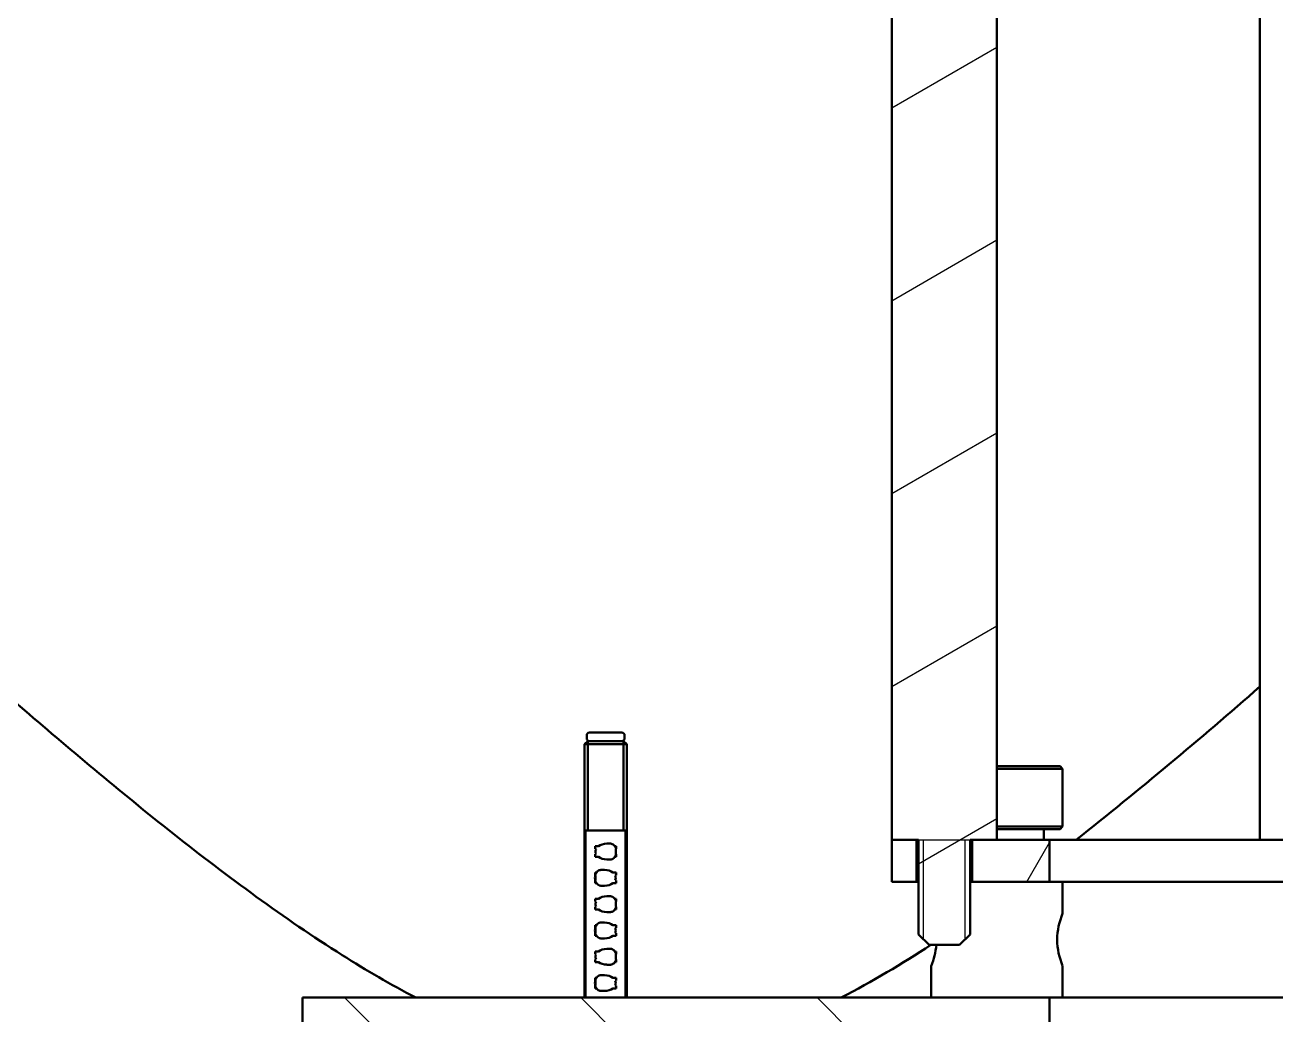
# Model space of a CAD drawing. Header units: millimetres. Extents: x 0 to 420, y 0 to 297.
# Drawn here: x 231.81 to 255.59, y 228.76 to 247.57 of the extents above; entities that cross this region are included whole.
import ezdxf

# ---------------------------------------------------------------- set-up
doc = ezdxf.new("R2010")
doc.units = ezdxf.units.MM
doc.header["$LTSCALE"] = 0.75
doc.linetypes.add('HIDDEN2', pattern=[4.7625, 3.175, -1.5875])
for name, color, linetype, lineweight in [('Hatching', 7, 'Continuous', 25), ('Hidden Narrow', 7, 'HIDDEN2', 25), ('Visible', 7, 'Continuous', 50), ('Visible Narrow', 7, 'Continuous', 25)]:
    doc.layers.add(name, color=color, linetype=linetype, lineweight=lineweight)

msp = doc.modelspace()

# ---------------------------------------------------------------- hatches: boundary and pattern name
at = {"layer": 'Hatching'}
h = msp.add_hatch(dxfattribs=at)
h.set_pattern_fill('ANSI31', color=256, angle=-15, style=0)
h.paths.add_polyline_path([(248.2857, 255.491), (248.2857, 232.091), (248.7557, 232.091), (248.7956, 232.091), (248.7956, 230.291), (248.9956, 230.091), (249.5758, 230.091), (249.7758, 230.291), (249.7758, 232.091), (249.8157, 232.091), (250.2857, 232.091), (250.2857, 255.491), (249.9636, 255.491), (249.8857, 255.491), (249.8857, 256.091), (249.9636, 256.091), (250.0723, 256.091), (250.0723, 257.291), (249.9636, 257.3996), (249.8723, 257.491), (248.6991, 257.491), (248.6077, 257.3996), (248.4991, 257.291), (248.4991, 256.091), (248.6077, 256.091), (248.6857, 256.091), (248.6857, 255.491), (248.6077, 255.491)], flags=0)
h = msp.add_hatch(dxfattribs=at)
h.set_pattern_fill('ANSI31', color=256, angle=15, style=0)
h.paths.add_polyline_path([(248.2857, 231.291), (248.7557, 231.291), (248.7557, 232.091), (248.2857, 232.091)], flags=0)
h.paths.add_polyline_path([(249.8157, 231.291), (251.2857, 231.291), (251.2857, 232.091), (250.2857, 232.091), (249.8157, 232.091)], flags=0)
h.paths.add_polyline_path([(259.2857, 231.291), (262.2857, 231.291), (262.2857, 232.091), (259.2857, 232.091)], flags=0)
h = msp.add_hatch(dxfattribs=at)
h.set_pattern_fill('ANSI31', color=256, angle=90, style=0)
h.paths.add_polyline_path([(262.2857, 229.091), (260.6857, 229.091), (260.6857, 228.291), (262.2857, 228.291)], flags=0)
h.paths.add_polyline_path([(259.8857, 229.091), (259.2857, 229.091), (259.2857, 228.291), (259.8857, 228.291)], flags=0)
h.paths.add_polyline_path([(251.2857, 229.091), (237.0857, 229.091), (237.0857, 228.391), (241.6857, 228.391), (247.6857, 228.391), (250.2857, 228.391), (250.2857, 228.291), (251.2857, 228.291)], flags=0)

# ---------------------------------------------------------------- linework, layer by layer
at = {"layer": 'Hidden Narrow', "extrusion": (1, -2e-16, 0)}
msp.add_line((248.7956, 232.091), (249.7758, 232.091), dxfattribs=at)
at = {"layer": 'Visible', "extrusion": (1, -2e-16, 0)}
for p, q in [((248.2857, 255.491), (248.2857, 232.091)), ((250.2857, 232.091), (250.2857, 255.491)), ((255.2857, 255.491), (255.2857, 232.091)), ((242.4891, 234.0764), (242.4891, 234.0164)), ((242.4891, 234.0764), (242.4891, 234.0164)), ((243.2091, 234.0764), (243.2091, 234.0164)), ((243.2091, 234.0764), (243.2091, 234.0164)), ((242.4491, 233.9064), (242.5091, 233.9664)), ((242.4491, 233.9064), (242.5091, 233.9664)), ((242.4491, 233.9064), (242.5091, 233.9064)), ((242.4491, 229.091), (242.4491, 233.9064)), ((242.4491, 233.9064), (242.5091, 233.9064)), ((242.4491, 229.091), (242.4491, 233.9064)), ((242.5091, 233.9664), (242.5091, 233.9064)), ((243.1891, 233.9664), (242.5091, 233.9664)), ((242.5091, 233.9664), (242.5091, 233.9064)), ((243.1891, 233.9664), (242.5091, 233.9664)), ((242.5091, 233.9064), (243.1891, 233.9064)), ((242.5091, 232.2664), (242.5091, 233.9064)), ((242.5091, 233.9064), (243.1891, 233.9064)), ((242.5091, 232.2664), (242.5091, 233.9064)), ((243.1891, 233.9064), (243.1891, 233.9664)), ((243.2491, 233.9064), (243.1891, 233.9664)), ((243.1891, 233.9064), (243.1891, 233.9664)), ((243.2491, 233.9064), (243.1891, 233.9664)), ((243.1891, 233.9064), (243.1891, 232.2664)), ((243.1891, 233.9064), (243.2491, 233.9064)), ((243.1891, 233.9064), (243.1891, 232.2664)), ((243.1891, 233.9064), (243.2491, 233.9064)), ((243.2491, 233.9064), (243.2491, 229.091)), ((243.2491, 233.9064), (243.2491, 229.091)), ((250.2857, 233.491), (251.4857, 233.491)), ((251.5357, 233.441), (250.2857, 233.441)), ((251.4857, 233.491), (251.5357, 233.441)), ((251.5357, 233.441), (251.5357, 232.341)), ((250.2857, 232.341), (251.5357, 232.341)), ((251.4857, 232.291), (251.5357, 232.341)), ((243.2291, 232.2664), (242.4691, 232.2664)), ((242.4691, 229.091), (242.4691, 232.2664)), ((243.2291, 232.2664), (242.4691, 232.2664)), ((242.4691, 229.091), (242.4691, 232.2664)), ((243.2291, 232.2664), (243.2291, 229.091)), ((243.2291, 232.2664), (243.2291, 229.091)), ((248.2857, 232.091), (248.7956, 232.091)), ((248.7557, 232.091), (248.2857, 232.091)), ((248.2857, 232.091), (248.2857, 231.291)), ((248.7557, 231.291), (248.7557, 232.091)), ((248.7956, 232.091), (248.7956, 230.291)), ((249.7758, 230.291), (249.7758, 232.091)), ((249.7758, 232.091), (250.2857, 232.091)), ((251.2857, 232.091), (249.8157, 232.091)), ((249.8157, 232.091), (249.8157, 231.291)), ((251.4857, 232.291), (250.2857, 232.291)), ((251.1757, 232.091), (251.1757, 232.291)), ((251.2857, 231.291), (251.2857, 232.091)), ((251.2857, 232.091), (259.2857, 232.091)), ((242.6491, 231.9164), (242.6491, 231.9664)), ((242.6491, 231.9664), (242.711, 231.9664)), ((242.6491, 231.9164), (242.6491, 231.9664)), ((242.6491, 231.9664), (242.711, 231.9664)), ((242.6662, 231.9101), (242.6491, 231.9164)), ((242.6662, 231.9101), (242.6491, 231.9164)), ((242.8691, 232.0164), (242.9411, 232.0164)), ((242.8691, 232.0164), (242.9411, 232.0164)), ((243.0272, 231.9664), (243.0248, 231.9664)), ((243.0272, 231.9664), (243.0248, 231.9664)), ((243.0272, 231.9664), (243.0491, 231.9664)), ((243.0272, 231.9664), (243.0491, 231.9664)), ((243.0491, 231.9164), (243.0413, 231.9135)), ((243.0491, 231.9164), (243.0413, 231.9135)), ((243.0413, 231.9135), (243.0413, 231.8194)), ((243.0413, 231.9135), (243.0413, 231.8194)), ((243.0491, 231.9664), (243.0491, 231.9164)), ((243.0491, 231.9664), (243.0491, 231.9164)), ((242.6491, 231.8164), (242.6662, 231.8228)), ((242.6491, 231.8164), (242.6662, 231.8228)), ((242.6491, 231.7664), (242.6491, 231.8164)), ((242.6491, 231.7664), (242.6491, 231.8164)), ((242.711, 231.7664), (242.6491, 231.7664)), ((242.711, 231.7664), (242.6491, 231.7664)), ((242.8691, 231.7164), (242.9411, 231.7164)), ((242.8691, 231.7164), (242.9411, 231.7164)), ((243.0272, 231.7664), (243.0248, 231.7664)), ((243.0272, 231.7664), (243.0248, 231.7664)), ((243.0491, 231.7664), (243.0272, 231.7664)), ((243.0491, 231.7664), (243.0272, 231.7664)), ((243.0413, 231.8194), (243.0491, 231.8164)), ((243.0413, 231.8194), (243.0491, 231.8164)), ((243.0491, 231.8164), (243.0491, 231.7664)), ((243.0491, 231.8164), (243.0491, 231.7664)), ((242.6491, 231.4164), (242.6491, 231.4664)), ((242.6491, 231.4664), (242.671, 231.4664)), ((242.6491, 231.4164), (242.6491, 231.4664)), ((242.6491, 231.4664), (242.671, 231.4664)), ((242.657, 231.4135), (242.6491, 231.4164)), ((242.657, 231.4135), (242.6491, 231.4164)), ((242.657, 231.3194), (242.657, 231.4135)), ((242.657, 231.3194), (242.657, 231.4135)), ((242.671, 231.4664), (242.6735, 231.4664)), ((242.671, 231.4664), (242.6735, 231.4664)), ((242.8291, 231.5164), (242.7572, 231.5164)), ((242.8291, 231.5164), (242.7572, 231.5164)), ((242.9872, 231.4664), (243.0491, 231.4664)), ((242.9872, 231.4664), (243.0491, 231.4664)), ((243.0491, 231.4164), (243.0321, 231.4101)), ((243.0491, 231.4164), (243.0321, 231.4101)), ((243.0491, 231.4664), (243.0491, 231.4164)), ((243.0491, 231.4664), (243.0491, 231.4164)), ((242.6491, 231.3164), (242.657, 231.3194)), ((242.6491, 231.3164), (242.657, 231.3194)), ((242.6491, 231.2664), (242.6491, 231.3164)), ((242.6491, 231.2664), (242.6491, 231.3164)), ((242.671, 231.2664), (242.6491, 231.2664)), ((242.671, 231.2664), (242.6491, 231.2664)), ((242.671, 231.2664), (242.6735, 231.2664)), ((242.671, 231.2664), (242.6735, 231.2664)), ((242.8291, 231.2164), (242.7572, 231.2164)), ((242.8291, 231.2164), (242.7572, 231.2164)), ((243.0491, 231.2664), (242.9872, 231.2664)), ((243.0491, 231.2664), (242.9872, 231.2664)), ((243.0321, 231.3228), (243.0491, 231.3164)), ((243.0321, 231.3228), (243.0491, 231.3164)), ((243.0491, 231.3164), (243.0491, 231.2664)), ((243.0491, 231.3164), (243.0491, 231.2664)), ((248.2857, 231.291), (248.7557, 231.291)), ((248.7956, 231.291), (248.7557, 231.291)), ((249.8157, 231.291), (249.7758, 231.291)), ((249.8157, 231.291), (251.2857, 231.291)), ((251.2857, 231.291), (259.2857, 231.291)), ((251.5357, 230.691), (251.5357, 231.291)), ((242.6491, 230.9164), (242.6491, 230.9664)), ((242.6491, 230.9664), (242.711, 230.9664)), ((242.6491, 230.9164), (242.6491, 230.9664)), ((242.6491, 230.9664), (242.711, 230.9664)), ((242.6662, 230.9101), (242.6491, 230.9164)), ((242.6662, 230.9101), (242.6491, 230.9164)), ((242.8691, 231.0164), (242.9411, 231.0164)), ((242.8691, 231.0164), (242.9411, 231.0164)), ((243.0272, 230.9664), (243.0248, 230.9664)), ((243.0272, 230.9664), (243.0248, 230.9664)), ((243.0272, 230.9664), (243.0491, 230.9664)), ((243.0272, 230.9664), (243.0491, 230.9664)), ((243.0491, 230.9164), (243.0413, 230.9135)), ((243.0491, 230.9164), (243.0413, 230.9135)), ((243.0413, 230.9135), (243.0413, 230.8194)), ((243.0413, 230.9135), (243.0413, 230.8194)), ((243.0491, 230.9664), (243.0491, 230.9164)), ((243.0491, 230.9664), (243.0491, 230.9164)), ((242.6491, 230.8164), (242.6662, 230.8228)), ((242.6491, 230.8164), (242.6662, 230.8228)), ((242.6491, 230.7664), (242.6491, 230.8164)), ((242.6491, 230.7664), (242.6491, 230.8164)), ((242.711, 230.7664), (242.6491, 230.7664)), ((242.711, 230.7664), (242.6491, 230.7664)), ((242.8691, 230.7164), (242.9411, 230.7164)), ((242.8691, 230.7164), (242.9411, 230.7164)), ((243.0272, 230.7664), (243.0248, 230.7664)), ((243.0272, 230.7664), (243.0248, 230.7664)), ((243.0491, 230.7664), (243.0272, 230.7664)), ((243.0491, 230.7664), (243.0272, 230.7664)), ((243.0413, 230.8194), (243.0491, 230.8164)), ((243.0413, 230.8194), (243.0491, 230.8164)), ((243.0491, 230.8164), (243.0491, 230.7664)), ((243.0491, 230.8164), (243.0491, 230.7664)), ((242.6491, 230.4164), (242.6491, 230.4664)), ((242.6491, 230.4664), (242.671, 230.4664)), ((242.6491, 230.4164), (242.6491, 230.4664)), ((242.6491, 230.4664), (242.671, 230.4664)), ((242.657, 230.4135), (242.6491, 230.4164)), ((242.657, 230.4135), (242.6491, 230.4164)), ((242.657, 230.3194), (242.657, 230.4135)), ((242.657, 230.3194), (242.657, 230.4135)), ((242.671, 230.4664), (242.6735, 230.4664)), ((242.671, 230.4664), (242.6735, 230.4664)), ((242.8291, 230.5164), (242.7572, 230.5164)), ((242.8291, 230.5164), (242.7572, 230.5164)), ((242.9872, 230.4664), (243.0491, 230.4664)), ((242.9872, 230.4664), (243.0491, 230.4664)), ((243.0491, 230.4164), (243.0321, 230.4101)), ((243.0491, 230.4164), (243.0321, 230.4101)), ((243.0491, 230.4664), (243.0491, 230.4164)), ((243.0491, 230.4664), (243.0491, 230.4164)), ((242.6491, 230.3164), (242.657, 230.3194)), ((242.6491, 230.3164), (242.657, 230.3194)), ((242.6491, 230.2664), (242.6491, 230.3164)), ((242.6491, 230.2664), (242.6491, 230.3164)), ((242.671, 230.2664), (242.6491, 230.2664)), ((242.671, 230.2664), (242.6491, 230.2664)), ((242.671, 230.2664), (242.6735, 230.2664)), ((242.671, 230.2664), (242.6735, 230.2664)), ((242.8291, 230.2164), (242.7572, 230.2164)), ((242.8291, 230.2164), (242.7572, 230.2164)), ((243.0491, 230.2664), (242.9872, 230.2664)), ((243.0491, 230.2664), (242.9872, 230.2664)), ((243.0321, 230.3228), (243.0491, 230.3164)), ((243.0321, 230.3228), (243.0491, 230.3164)), ((243.0491, 230.3164), (243.0491, 230.2664)), ((243.0491, 230.3164), (243.0491, 230.2664)), ((248.7956, 230.291), (248.9956, 230.091)), ((249.5758, 230.091), (249.7758, 230.291)), ((242.6491, 229.9164), (242.6491, 229.9664)), ((242.6491, 229.9664), (242.711, 229.9664)), ((242.6491, 229.9164), (242.6491, 229.9664)), ((242.6491, 229.9664), (242.711, 229.9664)), ((242.8691, 230.0164), (242.9411, 230.0164)), ((242.8691, 230.0164), (242.9411, 230.0164)), ((243.0272, 229.9664), (243.0248, 229.9664)), ((243.0272, 229.9664), (243.0248, 229.9664)), ((243.0272, 229.9664), (243.0491, 229.9664)), ((243.0272, 229.9664), (243.0491, 229.9664)), ((243.0491, 229.9664), (243.0491, 229.9164)), ((243.0491, 229.9664), (243.0491, 229.9164)), ((248.9956, 230.091), (249.5758, 230.091)), ((242.6662, 229.9101), (242.6491, 229.9164)), ((242.6662, 229.9101), (242.6491, 229.9164)), ((242.6491, 229.8164), (242.6662, 229.8228)), ((242.6491, 229.8164), (242.6662, 229.8228)), ((242.6491, 229.7664), (242.6491, 229.8164)), ((242.6491, 229.7664), (242.6491, 229.8164)), ((242.711, 229.7664), (242.6491, 229.7664)), ((242.711, 229.7664), (242.6491, 229.7664)), ((242.8691, 229.7164), (242.9411, 229.7164)), ((242.8691, 229.7164), (242.9411, 229.7164)), ((243.0272, 229.7664), (243.0248, 229.7664)), ((243.0272, 229.7664), (243.0248, 229.7664)), ((243.0491, 229.7664), (243.0272, 229.7664)), ((243.0491, 229.7664), (243.0272, 229.7664)), ((243.0491, 229.9164), (243.0413, 229.9135)), ((243.0491, 229.9164), (243.0413, 229.9135)), ((243.0413, 229.9135), (243.0413, 229.8194)), ((243.0413, 229.9135), (243.0413, 229.8194)), ((243.0413, 229.8194), (243.0491, 229.8164)), ((243.0413, 229.8194), (243.0491, 229.8164)), ((243.0491, 229.8164), (243.0491, 229.7664)), ((243.0491, 229.8164), (243.0491, 229.7664)), ((242.6491, 229.4164), (242.6491, 229.4664)), ((242.6491, 229.4664), (242.671, 229.4664)), ((242.6491, 229.4164), (242.6491, 229.4664)), ((242.6491, 229.4664), (242.671, 229.4664)), ((242.671, 229.4664), (242.6735, 229.4664)), ((242.671, 229.4664), (242.6735, 229.4664)), ((242.8291, 229.5164), (242.7572, 229.5164)), ((242.8291, 229.5164), (242.7572, 229.5164)), ((242.9872, 229.4664), (243.0491, 229.4664)), ((242.9872, 229.4664), (243.0491, 229.4664)), ((243.0491, 229.4664), (243.0491, 229.4164)), ((243.0491, 229.4664), (243.0491, 229.4164)), ((249.0357, 229.091), (249.0357, 229.691)), ((251.5357, 229.091), (251.5357, 229.691)), ((242.657, 229.4135), (242.6491, 229.4164)), ((242.657, 229.4135), (242.6491, 229.4164)), ((242.6491, 229.3164), (242.657, 229.3194)), ((242.6491, 229.3164), (242.657, 229.3194)), ((242.6491, 229.2664), (242.6491, 229.3164)), ((242.6491, 229.2664), (242.6491, 229.3164)), ((242.671, 229.2664), (242.6491, 229.2664)), ((242.671, 229.2664), (242.6491, 229.2664)), ((242.657, 229.3194), (242.657, 229.4135)), ((242.657, 229.3194), (242.657, 229.4135)), ((242.671, 229.2664), (242.6735, 229.2664)), ((242.671, 229.2664), (242.6735, 229.2664)), ((243.0491, 229.2664), (242.9872, 229.2664)), ((243.0491, 229.2664), (242.9872, 229.2664)), ((243.0491, 229.4164), (243.0321, 229.4101)), ((243.0491, 229.4164), (243.0321, 229.4101)), ((243.0321, 229.3228), (243.0491, 229.3164)), ((243.0321, 229.3228), (243.0491, 229.3164)), ((243.0491, 229.3164), (243.0491, 229.2664)), ((243.0491, 229.3164), (243.0491, 229.2664)), ((251.2857, 229.091), (237.0857, 229.091)), ((237.0857, 229.091), (237.0857, 228.391)), ((242.8291, 229.2164), (242.7572, 229.2164)), ((242.8291, 229.2164), (242.7572, 229.2164)), ((251.2857, 228.291), (251.2857, 229.091)), ((251.2857, 229.091), (259.2857, 229.091))]:
    msp.add_line(p, q, dxfattribs=at)
at = {"layer": 'Visible', "extrusion": (0, -2e-16, -1)}
for centre, radius, start, end in [((-196.3554, 302.1087), 89.3083, 228.711384, 231.628746), ((-242.5391, 234.0764), 0.05, 0, 89.9928), ((-242.5391, 234.0764), 0.05, 0, 89.9928), ((-242.5391, 234.0164), 0.05, 270, 0), ((-242.5391, 234.0164), 0.05, 270, 0), ((-243.1591, 234.0764), 0.05, 90.0072, 180), ((-243.1591, 234.0764), 0.05, 90.0072, 180), ((-243.1591, 234.0164), 0.05, 180, 270), ((-243.1591, 234.0164), 0.05, 180, 270), ((-252.7688, 230.1719), 1.3377, 0.81846, 22.82997), ((-252.7688, 230.2101), 1.3377, 337.17003, 359.18154), ((-237.5523, 247.6993), 21.0202, 236.89658, 242.28357), ((-247.7457, 230.2265), 1.3966, 185.56751, 202.54472)]:
    msp.add_arc(centre, radius, start, end, dxfattribs=at)
for centre, major_axis, start_param, end_param in [((242.8691, 231.8664), (0.2121, 0), 2.8465797, 3.4366057), ((242.8691, 231.8664), (0.2121, 0), 2.8465797, 3.4366057), ((242.8691, 231.8664), (-0.2121, 0), 0.7297277, 1.5707963), ((242.8691, 231.8664), (-0.2121, 0), 0.7297277, 1.5707963), ((242.8691, 231.8664), (-0.2121, 0), 2.375658, 2.411865), ((242.8691, 231.8664), (-0.2121, 0), 2.375658, 2.411865), ((242.8691, 231.8664), (0.2121, 0), 1.5707963, 2.411865), ((242.8691, 231.8664), (0.2121, 0), 1.5707963, 2.411865), ((242.8691, 231.8664), (0.2121, 0), 0.7297277, 0.7659347), ((242.8691, 231.8664), (0.2121, 0), 0.7297277, 0.7659347), ((242.8291, 231.3664), (0.2121, 0), 3.8713203, 3.9075273), ((242.8291, 231.3664), (0.2121, 0), 3.8713203, 3.9075273), ((242.8291, 231.3664), (-0.2121, 0), 1.5707963, 2.411865), ((242.8291, 231.3664), (-0.2121, 0), 1.5707963, 2.411865), ((242.8291, 231.3664), (0.2121, 0), -0.295013, 0.295013), ((242.8291, 231.3664), (0.2121, 0), -0.295013, 0.295013), ((242.8291, 231.3664), (-0.2121, 0), -0.7659347, -0.7297277), ((242.8291, 231.3664), (-0.2121, 0), -0.7659347, -0.7297277), ((242.8291, 231.3664), (-0.2121, 0), 3.8713203, 4.712389), ((242.8291, 231.3664), (-0.2121, 0), 3.8713203, 4.712389), ((242.8691, 230.8664), (0.2121, 0), 2.8465797, 3.4366057), ((242.8691, 230.8664), (0.2121, 0), 2.8465797, 3.4366057), ((242.8691, 230.8664), (0.2121, 0), 3.8713203, 4.712389), ((242.8691, 230.8664), (0.2121, 0), 3.8713203, 4.712389), ((242.8691, 230.8664), (-0.2121, 0), 2.375658, 2.411865), ((242.8691, 230.8664), (-0.2121, 0), 2.375658, 2.411865), ((242.8691, 230.8664), (0.2121, 0), 1.5707963, 2.411865), ((242.8691, 230.8664), (0.2121, 0), 1.5707963, 2.411865), ((242.8691, 230.8664), (-0.2121, 0), 3.8713203, 3.9075273), ((242.8691, 230.8664), (-0.2121, 0), 3.8713203, 3.9075273), ((242.8291, 230.3664), (0.2121, 0), 3.8713203, 3.9075273), ((242.8291, 230.3664), (0.2121, 0), 3.8713203, 3.9075273), ((242.8291, 230.3664), (0.2121, 0), -1.5707963, -0.7297277), ((242.8291, 230.3664), (0.2121, 0), -1.5707963, -0.7297277), ((242.8291, 230.3664), (0.2121, 0), -0.295013, 0.295013), ((242.8291, 230.3664), (0.2121, 0), -0.295013, 0.295013), ((242.8291, 230.3664), (0.2121, 0), 2.375658, 2.411865), ((242.8291, 230.3664), (0.2121, 0), 2.375658, 2.411865), ((242.8291, 230.3664), (-0.2121, 0), 3.8713203, 4.712389), ((242.8291, 230.3664), (-0.2121, 0), 3.8713203, 4.712389), ((242.8691, 229.8664), (-0.2121, 0), 0.7297277, 1.5707963), ((242.8691, 229.8664), (-0.2121, 0), 0.7297277, 1.5707963), ((242.8691, 229.8664), (-0.2121, 0), 2.375658, 2.411865), ((242.8691, 229.8664), (-0.2121, 0), 2.375658, 2.411865), ((242.8691, 229.8664), (-0.2121, 0), -0.295013, 0.295013), ((242.8691, 229.8664), (-0.2121, 0), -0.295013, 0.295013), ((242.8691, 229.8664), (0.2121, 0), 1.5707963, 2.411865), ((242.8691, 229.8664), (0.2121, 0), 1.5707963, 2.411865), ((242.8691, 229.8664), (0.2121, 0), 0.7297277, 0.7659347), ((242.8691, 229.8664), (0.2121, 0), 0.7297277, 0.7659347), ((242.8291, 229.3664), (0.2121, 0), 3.8713203, 3.9075273), ((242.8291, 229.3664), (0.2121, 0), 3.8713203, 3.9075273), ((242.8291, 229.3664), (0.2121, 0), -1.5707963, -0.7297277), ((242.8291, 229.3664), (0.2121, 0), -1.5707963, -0.7297277), ((242.8291, 229.3664), (0.2121, 0), 2.375658, 2.411865), ((242.8291, 229.3664), (0.2121, 0), 2.375658, 2.411865), ((242.8291, 229.3664), (-0.2121, 0), 3.8713203, 4.712389), ((242.8291, 229.3664), (-0.2121, 0), 3.8713203, 4.712389), ((242.8291, 229.3664), (-0.2121, 0), 2.8465797, 3.4366057), ((242.8291, 229.3664), (-0.2121, 0), 2.8465797, 3.4366057)]:
    msp.add_ellipse(centre, major_axis=major_axis, ratio=0.7071068, start_param=start_param, end_param=end_param, dxfattribs=at)
at = {"layer": 'Visible'}
for points, knots in [([(225.0857, 240.651), (225.0857, 240.651), (225.2138, 240.5307), (225.7212, 240.0559), (226.1003, 239.7016), (227.0639, 238.8076), (227.6492, 238.2671), (228.9549, 237.0757), (229.6752, 236.4249), (231.2442, 235.034), (232.1584, 234.2375), (234.1056, 232.6134), (235.1377, 231.785), (236.7436, 230.6203), (237.2869, 230.2466), (238.2998, 229.6087), (238.7662, 229.3365), (239.2427, 229.0909)], [15.7124055, 15.7124055, 15.7124055, 15.7124055, 17.5679027, 17.5679027, 19.4234, 19.4234, 21.2788972, 21.2788972, 23.1343944, 23.1343944, 25.2069986, 25.2069986, 27.2796027, 27.2796027, 28.3159048, 28.3159048, 29.1767886, 29.1767886, 29.1767886, 29.1767886]), ([(242.5391, 234.1264), (242.5391, 234.1264), (242.5447, 234.1264), (242.5558, 234.1264), (242.5574, 234.1264), (242.5589, 234.1264), (242.5609, 234.1264), (242.5766, 234.1264), (242.5997, 234.1264), (242.6299, 234.1264), (242.6564, 234.1264), (242.6865, 234.1264), (242.7203, 234.1264), (242.7251, 234.1264), (242.7304, 234.1264), (242.735, 234.1264), (242.7716, 234.1264), (242.8097, 234.1264), (242.8491, 234.1264)], [0.5, 0.5, 0.5, 0.5, 0.609375, 0.609375, 0.609375, 0.625, 0.625, 0.625, 0.75, 0.75, 0.75, 0.859375, 0.859375, 0.859375, 0.875, 0.875, 0.875, 1, 1, 1, 1]), ([(242.5391, 234.1264), (242.5391, 234.1264), (242.5447, 234.1264), (242.5558, 234.1264), (242.5574, 234.1264), (242.5589, 234.1264), (242.5609, 234.1264), (242.5766, 234.1264), (242.5997, 234.1264), (242.6299, 234.1264), (242.6564, 234.1264), (242.6865, 234.1264), (242.7203, 234.1264), (242.7251, 234.1264), (242.7304, 234.1264), (242.735, 234.1264), (242.7716, 234.1264), (242.8097, 234.1264), (242.8491, 234.1264)], [0.5, 0.5, 0.5, 0.5, 0.609375, 0.609375, 0.609375, 0.625, 0.625, 0.625, 0.75, 0.75, 0.75, 0.859375, 0.859375, 0.859375, 0.875, 0.875, 0.875, 1, 1, 1, 1]), ([(242.8491, 234.1264), (242.8836, 234.1264), (242.917, 234.1264), (242.9494, 234.1264), (242.954, 234.1264), (242.9583, 234.1264), (242.9632, 234.1264), (243.003, 234.1264), (243.0381, 234.1264), (243.0683, 234.1264), (243.0948, 234.1264), (243.1157, 234.1264), (243.1311, 234.1264), (243.1333, 234.1264), (243.1356, 234.1264), (243.1374, 234.1264), (243.1519, 234.1264), (243.1591, 234.1264), (243.1591, 234.1264)], [0, 0, 0, 0, 0.109375, 0.109375, 0.109375, 0.125, 0.125, 0.125, 0.25, 0.25, 0.25, 0.359375, 0.359375, 0.359375, 0.375, 0.375, 0.375, 0.5, 0.5, 0.5, 0.5]), ([(242.8491, 234.1264), (242.8836, 234.1264), (242.917, 234.1264), (242.9494, 234.1264), (242.954, 234.1264), (242.9583, 234.1264), (242.9632, 234.1264), (243.003, 234.1264), (243.0381, 234.1264), (243.0683, 234.1264), (243.0948, 234.1264), (243.1157, 234.1264), (243.1311, 234.1264), (243.1333, 234.1264), (243.1356, 234.1264), (243.1374, 234.1264), (243.1519, 234.1264), (243.1591, 234.1264), (243.1591, 234.1264)], [0, 0, 0, 0, 0.109375, 0.109375, 0.109375, 0.125, 0.125, 0.125, 0.25, 0.25, 0.25, 0.359375, 0.359375, 0.359375, 0.375, 0.375, 0.375, 0.5, 0.5, 0.5, 0.5]), ([(242.9411, 232.0164), (242.9525, 232.0164), (242.9639, 232.0141), (242.9857, 232.0051), (242.996, 231.9982), (243.0151, 231.9805), (243.0237, 231.9693), (243.0377, 231.9442), (243.0431, 231.9303), (243.0469, 231.9156)], [3.1415927, 3.1415927, 3.1415927, 3.1415927, 3.4264443, 3.4264443, 3.7236861, 3.7236861, 4.0440935, 4.0440935, 4.3654588, 4.3654588, 4.3654588, 4.3654588]), ([(242.9411, 232.0164), (242.9525, 232.0164), (242.9639, 232.0141), (242.9857, 232.0051), (242.996, 231.9982), (243.0151, 231.9805), (243.0237, 231.9693), (243.0377, 231.9442), (243.0431, 231.9303), (243.0469, 231.9156)], [3.1415927, 3.1415927, 3.1415927, 3.1415927, 3.4264443, 3.4264443, 3.7236861, 3.7236861, 4.0440935, 4.0440935, 4.3654588, 4.3654588, 4.3654588, 4.3654588]), ([(243.0469, 231.8173), (243.0431, 231.8024), (243.0375, 231.7883), (243.023, 231.7626), (243.014, 231.751), (242.9935, 231.7327), (242.9822, 231.7258), (242.9607, 231.7182), (242.9509, 231.7164), (242.9411, 231.7164)], [5.0593191, 5.0593191, 5.0593191, 5.0593191, 5.3858306, 5.3858306, 5.7192335, 5.7192335, 6.0384291, 6.0384291, 6.2831853, 6.2831853, 6.2831853, 6.2831853]), ([(243.0469, 231.8173), (243.0431, 231.8024), (243.0375, 231.7883), (243.023, 231.7626), (243.014, 231.751), (242.9935, 231.7327), (242.9822, 231.7258), (242.9607, 231.7182), (242.9509, 231.7164), (242.9411, 231.7164)], [5.0593191, 5.0593191, 5.0593191, 5.0593191, 5.3858306, 5.3858306, 5.7192335, 5.7192335, 6.0384291, 6.0384291, 6.2831853, 6.2831853, 6.2831853, 6.2831853]), ([(242.7572, 231.2164), (242.7458, 231.2164), (242.7344, 231.2188), (242.7126, 231.2278), (242.7022, 231.2347), (242.6831, 231.2524), (242.6746, 231.2636), (242.6603, 231.2892), (242.6547, 231.3037), (242.6472, 231.3343), (242.6453, 231.3505), (242.6453, 231.3828), (242.6472, 231.3989), (242.6549, 231.4297), (242.6605, 231.4443), (242.6753, 231.4703), (242.6843, 231.4819), (242.7047, 231.5002), (242.7161, 231.5071), (242.7376, 231.5147), (242.7474, 231.5164), (242.7572, 231.5164)], [6.2831853, 6.2831853, 6.2831853, 6.2831853, 6.568037, 6.568037, 6.8652787, 6.8652787, 7.1856861, 7.1856861, 7.5191895, 7.5191895, 7.8552772, 7.8552772, 8.1913382, 8.1913382, 8.5274232, 8.5274232, 8.8608261, 8.8608261, 9.1800217, 9.1800217, 9.424778, 9.424778, 9.424778, 9.424778]), ([(242.7572, 231.2164), (242.7458, 231.2164), (242.7344, 231.2188), (242.7126, 231.2278), (242.7022, 231.2347), (242.6831, 231.2524), (242.6746, 231.2636), (242.6603, 231.2892), (242.6547, 231.3037), (242.6472, 231.3343), (242.6453, 231.3505), (242.6453, 231.3828), (242.6472, 231.3989), (242.6549, 231.4297), (242.6605, 231.4443), (242.6753, 231.4703), (242.6843, 231.4819), (242.7047, 231.5002), (242.7161, 231.5071), (242.7376, 231.5147), (242.7474, 231.5164), (242.7572, 231.5164)], [6.2831853, 6.2831853, 6.2831853, 6.2831853, 6.568037, 6.568037, 6.8652787, 6.8652787, 7.1856861, 7.1856861, 7.5191895, 7.5191895, 7.8552772, 7.8552772, 8.1913382, 8.1913382, 8.5274232, 8.5274232, 8.8608261, 8.8608261, 9.1800217, 9.1800217, 9.424778, 9.424778, 9.424778, 9.424778]), ([(242.9411, 231.0164), (242.9525, 231.0164), (242.9639, 231.0141), (242.9857, 231.0051), (242.996, 230.9982), (243.0151, 230.9805), (243.0237, 230.9693), (243.0377, 230.9442), (243.0431, 230.9303), (243.0469, 230.9156)], [3.1415927, 3.1415927, 3.1415927, 3.1415927, 3.4264443, 3.4264443, 3.7236861, 3.7236861, 4.0440935, 4.0440935, 4.3654588, 4.3654588, 4.3654588, 4.3654588]), ([(242.9411, 231.0164), (242.9525, 231.0164), (242.9639, 231.0141), (242.9857, 231.0051), (242.996, 230.9982), (243.0151, 230.9805), (243.0237, 230.9693), (243.0377, 230.9442), (243.0431, 230.9303), (243.0469, 230.9156)], [3.1415927, 3.1415927, 3.1415927, 3.1415927, 3.4264443, 3.4264443, 3.7236861, 3.7236861, 4.0440935, 4.0440935, 4.3654588, 4.3654588, 4.3654588, 4.3654588]), ([(243.0469, 230.8173), (243.0431, 230.8024), (243.0375, 230.7883), (243.023, 230.7626), (243.014, 230.751), (242.9935, 230.7327), (242.9822, 230.7258), (242.9607, 230.7182), (242.9509, 230.7164), (242.9411, 230.7164)], [5.0593191, 5.0593191, 5.0593191, 5.0593191, 5.3858306, 5.3858306, 5.7192335, 5.7192335, 6.0384291, 6.0384291, 6.2831853, 6.2831853, 6.2831853, 6.2831853]), ([(243.0469, 230.8173), (243.0431, 230.8024), (243.0375, 230.7883), (243.023, 230.7626), (243.014, 230.751), (242.9935, 230.7327), (242.9822, 230.7258), (242.9607, 230.7182), (242.9509, 230.7164), (242.9411, 230.7164)], [5.0593191, 5.0593191, 5.0593191, 5.0593191, 5.3858306, 5.3858306, 5.7192335, 5.7192335, 6.0384291, 6.0384291, 6.2831853, 6.2831853, 6.2831853, 6.2831853]), ([(242.7572, 230.2164), (242.7458, 230.2164), (242.7344, 230.2188), (242.7126, 230.2278), (242.7022, 230.2347), (242.6831, 230.2524), (242.6746, 230.2636), (242.6603, 230.2892), (242.6547, 230.3037), (242.6472, 230.3343), (242.6453, 230.3505), (242.6453, 230.3828), (242.6472, 230.3989), (242.6549, 230.4297), (242.6605, 230.4443), (242.6753, 230.4703), (242.6843, 230.4819), (242.7047, 230.5002), (242.7161, 230.5071), (242.7376, 230.5147), (242.7474, 230.5164), (242.7572, 230.5164)], [6.2831853, 6.2831853, 6.2831853, 6.2831853, 6.568037, 6.568037, 6.8652787, 6.8652787, 7.1856861, 7.1856861, 7.5191895, 7.5191895, 7.8552772, 7.8552772, 8.1913382, 8.1913382, 8.5274232, 8.5274232, 8.8608261, 8.8608261, 9.1800217, 9.1800217, 9.424778, 9.424778, 9.424778, 9.424778]), ([(242.7572, 230.2164), (242.7458, 230.2164), (242.7344, 230.2188), (242.7126, 230.2278), (242.7022, 230.2347), (242.6831, 230.2524), (242.6746, 230.2636), (242.6603, 230.2892), (242.6547, 230.3037), (242.6472, 230.3343), (242.6453, 230.3505), (242.6453, 230.3828), (242.6472, 230.3989), (242.6549, 230.4297), (242.6605, 230.4443), (242.6753, 230.4703), (242.6843, 230.4819), (242.7047, 230.5002), (242.7161, 230.5071), (242.7376, 230.5147), (242.7474, 230.5164), (242.7572, 230.5164)], [6.2831853, 6.2831853, 6.2831853, 6.2831853, 6.568037, 6.568037, 6.8652787, 6.8652787, 7.1856861, 7.1856861, 7.5191895, 7.5191895, 7.8552772, 7.8552772, 8.1913382, 8.1913382, 8.5274232, 8.5274232, 8.8608261, 8.8608261, 9.1800217, 9.1800217, 9.424778, 9.424778, 9.424778, 9.424778]), ([(242.9411, 230.0164), (242.9525, 230.0164), (242.9639, 230.0141), (242.9857, 230.0051), (242.996, 229.9982), (243.0151, 229.9805), (243.0237, 229.9693), (243.0377, 229.9442), (243.0431, 229.9303), (243.0469, 229.9156)], [3.1415927, 3.1415927, 3.1415927, 3.1415927, 3.4264443, 3.4264443, 3.7236861, 3.7236861, 4.0440935, 4.0440935, 4.3654588, 4.3654588, 4.3654588, 4.3654588]), ([(242.9411, 230.0164), (242.9525, 230.0164), (242.9639, 230.0141), (242.9857, 230.0051), (242.996, 229.9982), (243.0151, 229.9805), (243.0237, 229.9693), (243.0377, 229.9442), (243.0431, 229.9303), (243.0469, 229.9156)], [3.1415927, 3.1415927, 3.1415927, 3.1415927, 3.4264443, 3.4264443, 3.7236861, 3.7236861, 4.0440935, 4.0440935, 4.3654588, 4.3654588, 4.3654588, 4.3654588]), ([(243.0469, 229.8173), (243.0431, 229.8024), (243.0375, 229.7883), (243.023, 229.7626), (243.014, 229.751), (242.9935, 229.7327), (242.9822, 229.7258), (242.9607, 229.7182), (242.9509, 229.7164), (242.9411, 229.7164)], [5.0593191, 5.0593191, 5.0593191, 5.0593191, 5.3858306, 5.3858306, 5.7192335, 5.7192335, 6.0384291, 6.0384291, 6.2831853, 6.2831853, 6.2831853, 6.2831853]), ([(243.0469, 229.8173), (243.0431, 229.8024), (243.0375, 229.7883), (243.023, 229.7626), (243.014, 229.751), (242.9935, 229.7327), (242.9822, 229.7258), (242.9607, 229.7182), (242.9509, 229.7164), (242.9411, 229.7164)], [5.0593191, 5.0593191, 5.0593191, 5.0593191, 5.3858306, 5.3858306, 5.7192335, 5.7192335, 6.0384291, 6.0384291, 6.2831853, 6.2831853, 6.2831853, 6.2831853]), ([(242.7572, 229.2164), (242.7458, 229.2164), (242.7344, 229.2188), (242.7126, 229.2278), (242.7022, 229.2347), (242.6831, 229.2524), (242.6746, 229.2636), (242.6603, 229.2892), (242.6547, 229.3037), (242.6472, 229.3343), (242.6453, 229.3505), (242.6453, 229.3828), (242.6472, 229.3989), (242.6549, 229.4297), (242.6605, 229.4443), (242.6753, 229.4703), (242.6843, 229.4819), (242.7047, 229.5002), (242.7161, 229.5071), (242.7376, 229.5147), (242.7474, 229.5164), (242.7572, 229.5164)], [0, 0, 0, 0, 0.2848517, 0.2848517, 0.5820934, 0.5820934, 0.9025008, 0.9025008, 1.2360042, 1.2360042, 1.5720919, 1.5720919, 1.9081529, 1.9081529, 2.2442379, 2.2442379, 2.5776408, 2.5776408, 2.8968364, 2.8968364, 3.1415927, 3.1415927, 3.1415927, 3.1415927]), ([(242.7572, 229.2164), (242.7458, 229.2164), (242.7344, 229.2188), (242.7126, 229.2278), (242.7022, 229.2347), (242.6831, 229.2524), (242.6746, 229.2636), (242.6603, 229.2892), (242.6547, 229.3037), (242.6472, 229.3343), (242.6453, 229.3505), (242.6453, 229.3828), (242.6472, 229.3989), (242.6549, 229.4297), (242.6605, 229.4443), (242.6753, 229.4703), (242.6843, 229.4819), (242.7047, 229.5002), (242.7161, 229.5071), (242.7376, 229.5147), (242.7474, 229.5164), (242.7572, 229.5164)], [0, 0, 0, 0, 0.2848517, 0.2848517, 0.5820934, 0.5820934, 0.9025008, 0.9025008, 1.2360042, 1.2360042, 1.5720919, 1.5720919, 1.9081529, 1.9081529, 2.2442379, 2.2442379, 2.5776408, 2.5776408, 2.8968364, 2.8968364, 3.1415927, 3.1415927, 3.1415927, 3.1415927])]:
    msp.add_open_spline(points, degree=3, knots=knots, dxfattribs=at)
at = {"layer": 'Visible Narrow', "extrusion": (1, -2e-16, 0)}
for p, q in [((248.8867, 232.091), (248.8867, 230.1998)), ((249.6846, 230.1998), (249.6846, 232.091))]:
    msp.add_line(p, q, dxfattribs=at)

doc.saveas('drawing.dxf')
